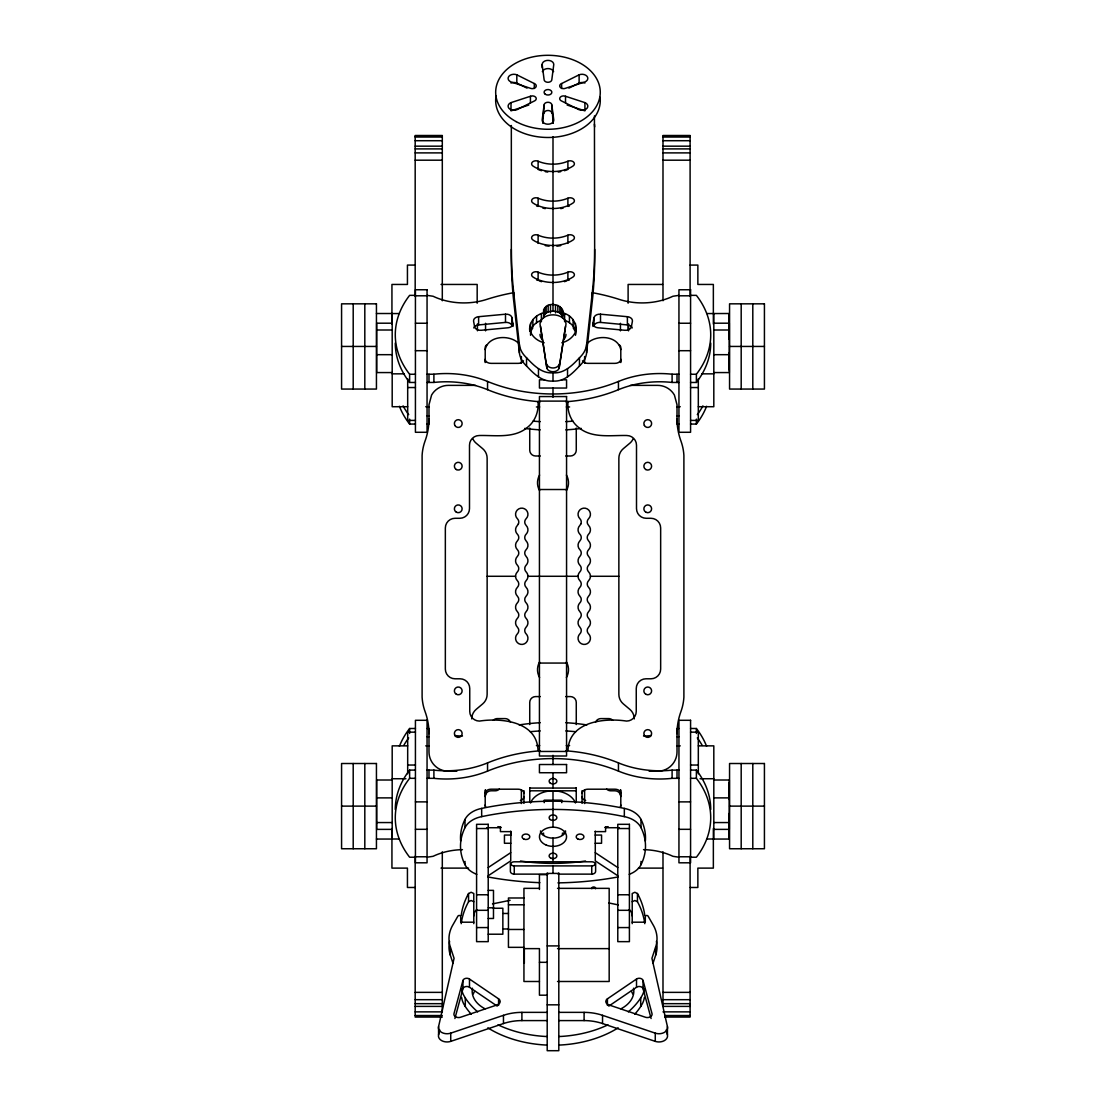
<?xml version="1.0" encoding="UTF-8"?>
<svg xmlns="http://www.w3.org/2000/svg" width="1106" height="1106" viewBox="0 0 1106 1106"><rect width="100%" height="100%" fill="white"/><g stroke="black" fill="none" stroke-linecap="round" stroke-linejoin="round"><path stroke-width="1.5" d="M568 750.407C568.83 721.278 604.816 717.739 626.577 721.084A9.691 9.691 0 0 0 636.254 711.393L636.254 688.485A9.691 9.691 0 0 1 645.945 678.794L650.964 678.794A9.691 9.691 0 0 0 660.655 669.116L660.655 527.963A9.691 9.691 0 0 0 650.964 518.285L646.194 518.285A9.691 9.691 0 0 1 636.503 508.594L636.503 445.206A9.691 9.691 0 0 0 626.826 435.515C610.65 435.114 591.351 438.778 577.996 426.93C570.516 420.778 567.074 410.92 568 401.409M511.331 125.49L511.331 257.587A790.458 558.931 0 0 0 513.723 300.97L519.391 352.8A35.088 24.816 0 0 0 526.539 365.975C533.562 373.496 541.802 381.929 553 381.058C564.198 381.929 572.438 373.496 579.461 365.975A35.088 24.816 0 0 0 586.609 352.8L586.609 344.574L592.277 292.758A790.458 558.931 0 0 0 594.669 249.362M586.609 352.8L592.277 300.97A790.458 558.931 0 0 0 594.669 257.587L594.434 115.923M544.097 105.029L542.161 120.084A5.807 4.106 0 0 0 547.968 124.204A5.807 4.106 0 0 0 553.774 120.084L551.839 105.029A3.871 2.737 0 0 0 547.968 102.277A3.871 2.737 0 0 0 544.097 105.029L542.797 123.291M559.166 367.856L565.539 326.394A12.982 9.18 0 0 0 564.24 319.427L562.18 317.519A12.982 9.18 0 0 0 546.516 316.067A12.982 9.18 0 0 0 540.461 326.394L546.834 367.856A6.207 4.396 0 0 0 553 371.727A6.207 4.396 0 0 0 559.166 367.856L565.539 326.394M565.111 833.482L565.539 830.924L562.18 835.044M529.76 331.026C528.516 322.316 535.498 314.795 543.599 312.846C543.184 298.731 568.65 303.818 562.401 317.781M575.452 335.284C578.369 325.468 572.797 314.947 562.401 312.846M592.968 323.173L593.991 317.74A5.807 4.106 0 0 1 600.503 314.201L627.392 316.703A5.807 4.106 0 0 1 632.397 321.321L631.388 326.74A5.807 4.106 0 0 1 624.862 330.279L597.973 327.777A5.807 4.106 0 0 1 592.968 323.173L592.968 326.464M543.309 834.643L543.599 833.081M485.202 349.62C488.133 335.284 510.004 334.316 518.963 343.607M547.194 1020.589L521.908 1020.589A42.747 30.235 0 0 0 503.465 1023.548L450.736 1041.368A8.585 6.069 0 0 1 441.819 1040.718A8.585 6.069 0 0 1 438.57 1034.815L438.57 1026.603L454.068 958.308L450.308 946.888A50.945 36.028 0 0 1 453.018 924.671L457.939 916.072A1.438 1.009 0 0 1 460.704 916.459L460.704 922.197L473.783 922.197M438.57 1034.815L439.704 1029.824M462.944 980.524L453.999 1013.621A4.687 3.318 0 0 0 455.741 1016.87A4.687 3.318 0 0 0 460.621 1017.23L497.202 1004.884A5.267 3.719 0 0 0 498.585 998.842L469.483 979.045A3.899 2.765 0 0 0 465.585 978.409A3.899 2.765 0 0 0 462.944 980.524L462.944 988.736L454.898 1018.529M632.217 922.197L645.296 922.197L645.296 916.459A1.438 1.009 0 0 1 648.061 916.072L652.982 924.671A50.945 36.028 0 0 1 655.692 946.888L651.932 958.308L667.43 1026.603L667.43 1034.815A8.585 6.069 0 0 1 664.181 1040.718A8.585 6.069 0 0 1 655.264 1041.368L602.535 1023.548A42.747 30.235 0 0 0 584.092 1020.589L558.807 1020.589M653.01 963.257L655.692 955.1A50.945 36.028 0 0 0 656.397 941.344M532.871 327.735L530.548 331.703L530.548 323.491M575.452 331.994C572.991 337.537 567.613 341.353 561.82 342.791M511.331 249.362A790.458 558.931 0 0 0 513.723 292.758L519.391 344.574A35.088 24.816 0 0 0 526.539 357.75C533.562 365.284 541.802 373.704 553 372.833C564.198 373.704 572.438 365.284 579.461 357.75A35.088 24.816 0 0 0 586.609 344.574M461.202 915.464A114.844 81.208 0 0 1 468.557 893.524L471.17 892.265L473.783 893.524L473.783 923.662M461.202 923.69A114.844 81.208 0 0 1 468.557 901.749L471.17 900.491L473.783 901.749M632.217 901.749L634.83 900.491L637.443 901.749A114.844 81.208 0 0 1 644.798 923.69M587.037 343.607C595.996 334.316 617.867 335.284 620.798 349.62M607.415 998.842L636.517 979.045A3.899 2.765 0 0 1 640.415 978.409A3.899 2.765 0 0 1 643.056 980.524L652.001 1013.621A4.687 3.318 0 0 1 650.259 1016.87A4.687 3.318 0 0 1 645.379 1017.23L608.798 1004.884A5.267 3.719 0 0 1 607.415 998.842L607.415 1005.409M608.798 1006.114L636.517 987.271A3.899 2.765 0 0 1 640.415 986.635A3.899 2.765 0 0 1 643.056 988.736L651.102 1018.529M488.216 867.533L510.723 852.671M488.216 875.745L510.723 860.883L510.723 843.27M561.627 83.544L579.115 74.821A5.807 4.106 0 0 1 587.051 76.328A5.807 4.106 0 0 1 584.922 81.941L565.512 88.286A3.871 2.737 0 0 1 560.217 87.277A3.871 2.737 0 0 1 561.627 83.544L561.627 88.466M568.913 88.121L579.115 83.047A5.807 4.106 0 0 1 584.922 83.047M438.57 1026.603A8.585 6.069 0 0 0 441.819 1032.506A8.585 6.069 0 0 0 450.736 1033.156L503.465 1015.322A42.747 30.235 0 0 1 521.908 1012.363L547.194 1012.363M511 102.623L530.424 96.277A3.871 2.737 0 0 1 535.719 97.287A3.871 2.737 0 0 1 534.309 101.019L516.82 109.743A5.807 4.106 0 0 1 508.884 108.236A5.807 4.106 0 0 1 511 102.623L511 110.849L528.806 105.029M604.927 827.44L608.134 826.624M492.502 903.906L510.101 900.298M460.635 841.099A78.609 55.577 0 0 1 464.99 819.435A24.761 17.516 0 0 1 481.663 808.403L487.94 807.159A255.693 180.803 0 0 1 618.06 807.159L624.337 808.403A24.761 17.516 0 0 1 641.01 819.435A78.609 55.577 0 0 1 645.365 841.099M476.769 874.334A24.761 17.516 0 0 1 464.99 864.685A78.609 55.577 0 0 1 464.99 827.661A24.761 17.516 0 0 1 481.663 816.629L487.94 815.385A255.693 180.803 0 0 1 618.06 815.385L624.337 816.629A24.761 17.516 0 0 1 641.01 827.661A78.609 55.577 0 0 1 641.01 864.685A24.761 17.516 0 0 1 629.231 874.334M513.032 323.173A5.807 4.106 0 0 1 508.027 327.777L481.138 330.279A5.807 4.106 0 0 1 474.612 326.74L473.603 321.321A5.807 4.106 0 0 1 478.608 316.703L505.497 314.201A5.807 4.106 0 0 1 512.009 317.74L513.032 326.464M473.755 327.929A5.807 4.106 0 0 1 478.608 324.929L505.497 322.413A5.807 4.106 0 0 1 512.009 325.952L512.009 317.74M558.807 1036.502L560.963 1036.446A96.208 65.116 0 0 0 607.982 1024.833M558.807 1045.059L560.963 1044.99A96.208 65.116 0 0 0 618.171 1027.833M427.054 374.257L433.898 374.215A81.899 57.913 0 0 1 487.552 381.459A129.775 91.77 0 0 0 618.448 381.459A81.899 57.913 0 0 1 672.102 374.215L678.946 374.257M427.054 382.469L433.898 382.441A81.899 57.913 0 0 1 487.552 389.685A129.775 91.77 0 0 0 540.157 401.755M565.843 750.822A129.775 91.77 0 0 1 618.448 762.891A81.899 57.913 0 0 0 672.102 770.135L678.946 770.094M427.054 778.32L433.898 778.348A81.899 57.913 0 0 0 487.552 771.103A129.775 91.77 0 0 1 618.448 771.103A81.899 57.913 0 0 0 672.102 778.348L678.946 778.32M415.179 136.259L442.303 136.259M662.992 136.259L690.103 136.259M415.179 137.033L442.303 137.033M662.992 137.033L690.103 137.033M415.179 140.711L442.303 140.711M662.992 140.711L690.103 140.711M415.179 146.172L442.303 146.172M662.992 146.172L690.103 146.172M415.179 148.895L442.303 148.895M662.992 148.895L690.103 148.895M415.179 152.891L442.303 152.891M662.992 152.891L690.103 152.891M415.179 160.19L442.303 160.19M662.992 160.19L690.103 160.19M415.179 265.081L407.437 265.081L407.437 284.449L391.939 284.449L391.939 324.058M690.103 265.081L697.858 265.081L697.858 284.449L713.356 284.449L713.356 324.058M441.018 284.449L477.17 284.449L477.17 303.21M662.549 284.449L628.111 284.449L628.111 303.21M415.427 295.357L409.621 295.357A115.729 81.83 0 0 0 409.621 374.257L409.621 382.469L415.427 382.469M427.054 295.357L433.082 296.256A55.01 38.89 0 0 0 486.751 299.394A159.264 112.618 0 0 1 513.557 292.703M678.946 295.357L672.918 296.256A55.01 38.89 0 0 1 619.249 299.394A159.264 112.618 0 0 0 592.443 292.703M690.573 295.357L696.379 295.357A115.729 81.83 0 0 1 696.379 374.257L696.379 382.469L690.573 382.469M415.427 295.8L427.054 295.8M678.946 295.8L690.573 295.8M376.441 313.51L391.939 313.51M399.072 313.565L392.188 313.565L392.188 406.718L407.685 406.718M706.928 313.565L728.854 313.51L728.854 339.03M392.188 323.201L376.69 323.201L376.69 372.57L392.188 372.57M415.427 323.242L427.054 323.242M678.946 323.242L690.573 323.242M713.812 323.201L729.31 323.201L729.31 372.57L713.812 372.57M376.69 330.003L392.188 330.003M713.812 330.003L729.31 330.003M341.574 346.441L376.441 346.441M729.559 346.441L764.426 346.441M415.427 350.699L427.054 350.699M678.946 350.699L690.573 350.699M376.69 354.68L392.188 354.68M713.812 354.68L729.31 354.68M392.188 373.842L404.243 373.842M701.757 373.842L713.812 373.842M409.621 374.257L415.427 374.257M690.573 374.257L696.379 374.257M544.525 379.828L539.438 379.828L539.438 388.04L566.562 388.04L566.562 379.828L561.475 379.828M565.843 401.755A129.775 91.77 0 0 0 618.448 389.685A81.899 57.913 0 0 1 672.102 382.441L678.946 382.469M475.552 385.372L448.359 385.372A19.369 19.369 0 0 0 431.589 395.049L428.99 404.741L428.99 424.068L427.054 424.068M630.448 385.372L657.641 385.372A19.369 19.369 0 0 1 674.411 395.049L677.01 404.741L677.01 424.068L678.946 424.068M407.685 387.542L415.427 387.542M690.573 387.542L698.315 387.542M539.438 401.105L566.562 401.105M425.755 406.718L429.211 406.718M676.789 406.718L680.245 406.718M698.315 406.718L713.812 406.718L713.812 313.565M536.396 406.967L539.714 406.967M566.286 406.967L569.604 406.967M427.054 415.842L428.99 415.842M677.01 415.842L678.946 415.842M415.427 420.418L407.685 420.418L407.685 378.777M690.573 420.418L698.315 420.418L698.315 378.777M399.418 406.303A115.729 81.83 0 0 0 409.621 424.068L415.427 424.068M690.573 424.068L696.379 424.068A115.729 81.83 0 0 0 706.582 406.303M540.322 455.99L535.581 455.99A5.834 5.834 0 0 1 529.733 450.17L529.733 428.022M565.678 455.99L570.42 455.99A5.834 5.834 0 0 0 576.267 450.17L576.267 428.022M539.438 489.516L566.562 489.516M487.138 576.281L515.562 576.281M527.963 576.281L578.037 576.281M590.438 576.281L618.862 576.281M539.438 663.061L566.562 663.061M540.322 696.586L535.581 696.586A5.834 5.834 0 0 0 529.733 702.393L529.733 724.554M565.678 696.586L570.42 696.586A5.834 5.834 0 0 1 576.267 702.393L576.267 724.554M399.418 746.26A115.729 81.83 0 0 1 409.621 728.495L415.427 728.495M427.054 728.495L428.99 728.495L428.99 751.859A19.369 19.369 0 0 0 448.359 771.228L456.861 771.228M678.946 728.495L677.01 728.495L677.01 751.859A19.369 19.369 0 0 1 657.641 771.228L649.139 771.228M690.573 728.495L696.379 728.495A115.729 81.83 0 0 1 706.582 746.26M415.427 732.158L407.685 732.158L407.685 773.799M690.573 732.158L698.315 732.158L698.315 773.799M427.054 736.72L428.99 736.72M677.01 736.72L678.946 736.72M536.396 745.596L539.714 745.596M566.286 745.596L569.604 745.596M407.685 745.859L392.188 745.859L392.188 838.998L399.072 838.998M425.755 745.859L429.211 745.859M676.789 745.859L680.245 745.859M698.315 745.859L713.812 745.859L713.812 838.998L706.928 838.998M539.438 751.458L566.562 751.458M407.685 765.034L415.427 765.034M690.573 765.034L698.315 765.034M395.284 809.551A115.729 81.83 0 0 1 409.621 770.094L415.427 770.094M427.054 770.094L433.898 770.135A81.899 57.913 0 0 0 487.552 762.891A129.775 91.77 0 0 1 540.157 750.822M690.573 770.094L696.379 770.094A115.729 81.83 0 0 1 710.716 809.551M415.427 857.219L409.621 857.219A115.729 81.83 0 0 1 409.621 778.32L415.427 778.32M690.573 778.32L696.379 778.32A115.729 81.83 0 0 1 696.379 857.219L690.573 857.219M392.188 778.735L405.957 778.735M700.043 778.735L713.812 778.735M392.188 780.007L376.69 780.007L376.69 829.376L392.188 829.376M713.812 780.007L729.31 780.007L729.31 829.376L713.812 829.376M529.76 788.066L576.24 788.066M529.76 790.804L576.24 790.804M376.69 797.882L392.188 797.882M713.812 797.882L729.31 797.882M415.427 801.878L427.054 801.878M678.946 801.878L690.573 801.878M341.574 806.122L376.441 806.122M729.559 806.122L764.426 806.122M376.69 822.56L392.188 822.56M713.812 822.56L729.31 822.56M486.806 827.717L500.424 827.717M605.576 827.717L619.194 827.717M476.589 828.532L488.216 828.532M617.784 828.532L629.411 828.532M415.427 829.32L427.054 829.32M678.946 829.32L690.573 829.32M595.152 831.629L605.576 831.629L605.576 826.694M510.848 835.058L504.447 835.058L504.447 843.27L510.848 843.27L510.848 831.629L500.424 831.629L500.424 826.694M595.152 835.058L601.553 835.058L601.553 843.27L595.152 843.27M376.441 839.053L391.939 839.053M713.356 839.053L728.854 839.053L728.854 813.546M415.427 856.777L427.054 856.777M678.946 856.777L690.573 856.777M427.054 857.219L433.082 856.307A55.01 38.89 0 0 1 462.46 849.657M678.946 857.219L672.918 856.307A55.01 38.89 0 0 0 643.54 849.657M510.378 863.164A3.871 2.737 0 0 0 514.262 865.901L591.738 865.901A3.871 2.737 0 0 0 595.622 863.164M441.018 868.113L468.571 868.113M638.452 868.113L662.549 868.113M547.194 873.422L558.807 873.422M558.06 874.127L591.738 874.127A3.871 2.737 0 0 0 595.622 871.39L595.622 864.533A3.871 2.737 0 0 0 591.738 861.795L514.262 861.795A3.871 2.737 0 0 0 510.378 864.533L510.378 871.39A3.871 2.737 0 0 0 514.262 874.127L547.94 874.127M547.194 874.652L539.438 874.652L539.438 889.445M415.179 887.482L407.437 887.482L407.437 868.113L391.939 868.113L391.939 828.505M690.103 887.482L697.858 887.482L697.858 868.113L713.356 868.113L713.356 828.505M539.438 888.353L523.94 888.353L523.94 981.492L539.438 981.492M557.521 888.353L609.171 888.353L609.171 981.492L557.521 981.492M488.216 890.371L493.483 890.371L493.483 918.478L488.216 918.478M476.589 894.768L488.216 894.768M617.784 894.768L629.411 894.768M523.94 897.989L508.442 897.989L508.442 947.344L523.94 947.344M508.442 904.791L523.94 904.791M488.216 907.805L493.483 907.805M493.483 908.247L502.857 908.247L502.857 934.211L488.216 934.211M476.589 910.307L488.216 910.307M617.784 910.307L629.411 910.307M503.465 913.473L508.442 913.473M476.589 927.575L488.216 927.575M617.784 927.575L629.411 927.575M503.465 928.971L508.442 928.971M508.442 929.469L523.94 929.469M547.194 945.907L558.807 945.907M523.94 948.63L539.438 948.63L539.438 995.193L547.194 995.193M557.521 948.63L609.171 948.63M539.438 962.317L547.194 962.317M415.179 992.372L442.303 992.372M662.992 992.372L690.103 992.372M415.179 999.686L442.303 999.686M662.992 999.686L690.103 999.686M415.179 1003.667L442.303 1003.667M662.992 1003.667L690.103 1003.667M547.194 1004.829L558.807 1004.829M415.179 1006.391L442.303 1006.391M690.103 1006.391L662.992 1006.391L662.992 851.827M415.179 1011.866L442.303 1011.866L442.303 851.827M662.992 1011.866L690.103 1011.866M558.807 1012.363L584.092 1012.363A42.747 30.235 0 0 1 602.535 1015.322L655.264 1033.156A8.585 6.069 0 0 0 664.181 1032.506A8.585 6.069 0 0 0 667.43 1026.603M415.179 1015.543L442.303 1015.543M664.678 1015.543L690.103 1015.543M442.303 1017.064L415.179 1017.064L415.179 856.182M664.678 1017.064L690.103 1017.064L690.103 856.182M547.194 1036.502L545.037 1036.446A96.208 65.116 0 0 1 498.018 1024.833M547.194 1045.059L545.037 1044.99A96.208 65.116 0 0 1 487.829 1027.833M593.991 317.74L593.991 325.952A5.807 4.106 0 0 1 600.503 322.413L627.392 324.929A5.807 4.106 0 0 1 632.245 327.929M608.701 902.925L618.295 904.902M497.866 826.624L501.073 827.44M544.18 342.791C537.115 341.063 530.12 335.491 529.76 327.735M565.512 96.277L584.922 102.623A5.807 4.106 0 0 1 587.051 108.236A5.807 4.106 0 0 1 579.115 109.743L561.627 101.019A3.871 2.737 0 0 1 560.217 97.287A3.871 2.737 0 0 1 565.512 96.277L565.512 102.858M567.129 105.029L584.922 110.849L584.922 102.623M516.82 74.821L534.309 83.544A3.871 2.737 0 0 1 535.719 87.277A3.871 2.737 0 0 1 530.424 88.286L511 81.941A5.807 4.106 0 0 1 508.884 76.328A5.807 4.106 0 0 1 516.82 74.821L516.82 83.047L527.023 88.121M595.277 852.671L617.784 867.533M617.784 875.745L595.277 860.883L595.277 831.145M462.944 988.736A3.899 2.765 0 0 1 465.585 986.635A3.899 2.765 0 0 1 469.483 987.271L497.202 1006.114M644.798 915.464A114.844 81.208 0 0 0 637.443 893.524L634.83 892.265L632.217 893.524L632.217 923.662M543.82 835.044L541.76 833.15A12.982 9.18 0 0 1 540.461 830.924M573.129 327.735L575.452 331.703L575.452 323.491M449.603 941.344A50.945 36.028 0 0 0 450.308 955.1L452.99 963.257M666.296 1029.824L667.43 1034.815M562.401 833.081L562.691 834.643M540.461 326.394L546.834 367.856M551.839 105.029L553.138 123.291M542.161 64.48L544.097 79.549A3.871 2.737 0 0 0 547.968 82.286A3.871 2.737 0 0 0 551.839 79.549L553.774 64.48A5.807 4.106 0 0 0 547.968 60.374A5.807 4.106 0 0 0 542.161 64.48L542.161 67.77M594.434 124.135L594.669 126.831M538 750.407C537.17 721.278 501.184 717.739 479.423 721.084A9.691 9.691 0 0 1 469.746 711.393L469.746 688.485A9.691 9.691 0 0 0 460.055 678.794L455.036 678.794A9.691 9.691 0 0 1 445.345 669.116L445.345 527.963A9.691 9.691 0 0 1 455.036 518.285L459.806 518.285A9.691 9.691 0 0 0 469.497 508.594L469.497 445.206A9.691 9.691 0 0 1 479.175 435.515C495.35 435.114 514.649 438.778 528.004 426.93C535.484 420.778 538.926 410.92 538 401.409M752.799 303.832L752.799 389.063M752.799 763.513L752.799 848.744M741.186 303.832L741.186 389.063M741.186 763.513L741.186 848.744M728.854 353.16L728.854 369.694M728.854 782.882L728.854 799.417M696.379 419.133L696.379 424.068M696.379 728.495L696.379 733.43M696.379 770.094L696.379 778.32M690.103 296.394L690.103 135.499L662.992 135.499L662.992 300.749M677.01 374.257L677.01 382.469M677.01 770.094L677.01 778.32M672.102 374.215L672.102 382.441M672.102 770.135L672.102 778.348M655.692 946.888L655.692 955.1M655.264 1033.156L655.264 1041.368M643.056 980.524L643.056 988.736M641.01 819.435L641.01 827.661M641.01 861.394L641.01 864.685M637.443 893.524L637.443 901.749M636.517 979.045L636.517 987.271M628.581 323.906L628.581 330.791M628.111 325.371L628.111 330.487M627.392 316.703L627.392 324.929M624.337 808.403L624.337 816.629M620.798 362.547L620.798 347.616A5.807 4.106 0 0 0 619.097 344.713M620.798 790.016L620.798 806.979M620.438 323.298L620.438 330.86M620.438 790.016L620.438 795.131M618.448 381.459L618.448 389.685M618.448 762.891L618.448 771.103M602.535 1015.322L602.535 1023.548M600.503 314.201L600.503 322.413M592.277 292.758L592.277 300.97M591.738 865.901L591.738 874.127M584.618 356.491L584.618 363.349M584.618 789.808L584.618 803.537M584.092 1012.363L584.092 1020.589M582.06 790.652L582.06 803.315M579.461 357.75L579.461 365.975M579.115 74.821L579.115 83.047M576.24 327.735L576.24 331.026M576.24 787.679L576.24 802.306M573.129 319.523L573.129 326.09M569.438 316.122L569.438 322.689M567.89 161.227A4.286 3.028 0 0 1 573.572 162.043A4.286 3.028 0 0 1 572.908 166.107L570.751 167.421A30.042 21.249 0 0 1 535.249 167.421L533.092 166.107A4.286 3.028 0 0 1 532.428 162.043A4.286 3.028 0 0 1 538.11 161.227A28.77 20.337 0 0 0 567.89 161.227L567.89 169.439A28.77 20.337 0 0 1 564.419 170.711M567.89 198.209A4.286 3.028 0 0 1 573.572 199.025A4.286 3.028 0 0 1 572.908 203.089L570.751 204.403A30.042 21.249 0 0 1 535.249 204.403L533.092 203.089A4.286 3.028 0 0 1 532.428 199.025A4.286 3.028 0 0 1 538.11 198.209A28.77 20.337 0 0 0 567.89 198.209L567.89 206.435A4.286 3.028 0 0 1 569.369 206.034M567.89 235.191A4.286 3.028 0 0 1 573.572 236.007A4.286 3.028 0 0 1 572.908 240.085L570.751 241.385A30.042 21.249 0 0 1 535.249 241.385L533.092 240.085A4.286 3.028 0 0 1 532.428 236.007A4.286 3.028 0 0 1 538.11 235.191A28.77 20.337 0 0 0 567.89 235.191L567.89 243.417M567.89 272.173A4.286 3.028 0 0 1 573.572 272.988A4.286 3.028 0 0 1 572.908 277.067L570.751 278.366A30.042 21.249 0 0 1 535.249 278.366L533.092 277.067A4.286 3.028 0 0 1 532.428 272.988A4.286 3.028 0 0 1 538.11 272.173A28.77 20.337 0 0 0 567.89 272.173L567.89 280.399A4.286 3.028 0 0 1 569.369 279.998M567.53 368.74L567.53 376.966M564.627 313.51L564.627 321.722M562.36 309.528L562.36 316.109A9.691 6.843 0 0 0 553 311.076A9.691 6.843 0 0 0 543.64 316.164M561.779 802.652L561.779 800.177L544.221 800.177L544.221 802.652M561.392 307.883L561.392 314.45M559.843 306.459L559.843 313.039M558.807 873.035L558.807 1050.7L547.194 1050.7L547.194 873.035M557.839 305.367L557.839 311.947M555.502 304.689L555.502 312.901M553 117.955L553 123.098M553 136.785L553 207.721M553 208.509L553 311.035M553 372.833L553 381.058M553 388.04L553 397.275M553 755.301L553 764.523M553 772.735L553 788.066M530.548 802.984A23.24 16.438 0 0 1 553 790.804L553 800.191M553 801.214L553 827.191M565.525 832.224A13.562 9.595 0 0 1 553 838.141L553 863.371M553 865.901L553 872.482M550.498 304.689L550.498 312.901M548.161 305.367L548.161 311.947M546.157 306.459L546.157 313.039M544.608 307.883L544.608 314.45M543.64 309.528L543.599 317.781M541.373 313.51L541.373 321.722M538.47 368.74L538.47 376.966M538.11 161.227L538.11 169.439A28.77 20.337 0 0 0 541.581 170.711M538.11 198.209L538.11 206.435A4.286 3.028 0 0 0 536.631 206.034M538.11 235.191L538.11 243.417M538.11 272.173L538.11 280.399A4.286 3.028 0 0 0 536.631 279.998M536.562 316.122L536.562 322.689M534.309 83.544L534.309 88.466M532.871 319.523L532.871 326.09M530.424 96.277L530.424 102.858M530.548 331.994L530.548 335.284M529.76 787.679L529.76 802.306M526.539 357.75L526.539 365.975M524.327 947.953L524.327 963.243M523.94 790.652L523.94 803.315M521.908 1012.363L521.908 1020.589M521.382 356.491L521.382 363.349M521.382 789.808L521.382 803.537M519.391 344.574L519.391 352.8M514.262 865.901L514.262 874.127M513.723 292.758L513.723 300.97M510.723 831.145L510.723 835.058M505.497 314.201L505.497 322.413M503.465 1015.322L503.465 1023.548M498.585 998.842L498.585 1005.409M487.552 381.459L487.552 389.685M487.552 762.891L487.552 771.103M485.562 323.298L485.562 330.86M485.562 790.016L485.562 795.131M485.202 362.547L485.202 347.616A5.807 4.106 0 0 1 486.903 344.713M485.202 790.016L485.202 806.979M481.663 808.403L481.663 816.629M478.608 316.703L478.608 324.929M477.419 323.906L477.419 330.791M469.483 979.045L469.483 987.271M468.557 893.524L468.557 901.749M464.99 819.435L464.99 827.661M464.99 861.394L464.99 864.685M450.736 1033.156L450.736 1041.368M450.308 946.888L450.308 955.1M442.303 300.749L442.303 135.499L415.179 135.499L415.179 296.394M433.898 374.215L433.898 382.441M433.898 770.135L433.898 778.348M428.99 374.257L428.99 382.469M428.99 770.094L428.99 778.32M409.621 419.133L409.621 424.068M409.621 728.495L409.621 733.43M409.621 770.094L409.621 778.32M364.814 303.832L364.814 389.063M364.814 763.513L364.814 848.744M353.201 303.832L353.201 389.063M353.201 763.513L353.201 848.744M620.798 796.597A5.807 5.807 0 0 0 614.991 790.79L610.761 790.79A5.807 5.807 0 0 1 606.655 789.09M677.01 733.679A64.452 64.452 0 0 1 680.923 711.587A50.641 50.641 0 0 0 683.895 697.181L683.895 455.395A50.641 50.641 0 0 0 680.923 440.976A64.452 64.452 0 0 1 677.01 418.884M620.798 359.989A5.807 5.807 0 0 1 620.355 362.215M485.202 796.597A5.807 5.807 0 0 1 491.009 790.79L495.239 790.79A5.807 5.807 0 0 0 499.345 789.09M428.99 733.679A64.452 64.452 0 0 0 425.077 711.587A50.641 50.641 0 0 1 422.105 697.181L422.105 455.395A50.641 50.641 0 0 1 425.077 440.976A64.452 64.452 0 0 0 428.99 418.884M485.645 362.215A5.807 5.807 0 0 1 485.202 359.989M566.424 475.082A15.498 15.498 0 0 1 566.424 490.58M539.576 490.58A15.498 15.498 0 0 1 539.576 475.082M472.898 438.93A12.484 12.484 0 0 0 476.174 443.202L482.686 448.677A12.484 12.484 0 0 1 487.138 458.23L487.138 694.333A12.484 12.484 0 0 1 482.686 703.886L476.174 709.361A12.484 12.484 0 0 0 471.723 718.914M633.102 438.93A12.484 12.484 0 0 1 629.826 443.202L623.314 448.677A12.484 12.484 0 0 0 618.862 458.23L618.862 694.333A12.484 12.484 0 0 0 623.314 703.886L629.826 709.361A12.484 12.484 0 0 1 634.277 718.914M566.424 661.982A15.498 15.498 0 0 1 566.424 677.48M539.576 677.48A15.498 15.498 0 0 1 539.576 661.982M493.235 720.296A5.807 5.807 0 0 1 497.341 718.596L505.096 718.596A5.807 5.807 0 0 1 510.46 722.177M612.765 720.296A5.807 5.807 0 0 0 608.659 718.596L600.904 718.596A5.807 5.807 0 0 0 595.54 722.177M565.982 334.371A12.982 9.18 0 0 1 564.24 338.961M541.76 338.961A12.982 9.18 0 0 1 540.018 334.371M559.166 364.123A6.207 4.396 0 0 1 553 367.994A6.207 4.396 0 0 1 546.834 364.123M600.074 97.273A52.3 36.982 0 0 1 546.82 137.476A52.3 36.982 0 0 1 496.11 95.669M542.355 71.627A5.807 4.106 0 0 1 547.968 68.586A5.807 4.106 0 0 1 553.581 71.627M544.097 113.241A3.871 2.737 0 0 1 547.968 110.503A3.871 2.737 0 0 1 551.839 113.241M511 83.047A5.807 4.106 0 0 1 516.82 83.047M560.728 171.637A28.77 20.337 0 0 1 558.184 172.052M547.816 172.052A28.77 20.337 0 0 1 545.272 171.637M563.203 208.039A28.77 20.337 0 0 1 560.728 208.619M545.272 208.619A28.77 20.337 0 0 1 542.797 208.039M560.728 245.601A28.77 20.337 0 0 1 556.899 246.168M549.101 246.168A28.77 20.337 0 0 1 545.272 245.601M566.756 280.855A28.77 20.337 0 0 1 564.419 281.671M541.581 281.671A28.77 20.337 0 0 1 539.244 280.855M633.544 988.225A32.931 22.286 0 0 1 620.95 1008.824M640.789 997.847A96.208 65.116 0 0 1 628.305 1011.866M644.356 988.888A37.452 25.355 0 0 1 640.706 997.819L640.706 1006.377A37.452 25.355 0 0 0 644.356 997.446M640.789 1006.405A96.208 65.116 0 0 1 634.72 1014.216M631.319 991.17A32.931 22.286 0 0 1 632.701 993.935M485.05 1008.824A32.931 22.286 0 0 1 472.456 988.225M477.695 1011.866A96.208 65.116 0 0 1 465.211 997.847M461.644 988.888A37.452 25.355 0 0 0 465.294 997.819L465.294 1006.377A37.452 25.355 0 0 1 461.644 997.446M471.28 1014.216A96.208 65.116 0 0 1 465.211 1006.405M473.299 993.935A32.931 22.286 0 0 1 474.681 991.17M591.807 888.712A1.935 1.369 0 0 1 593.687 886.984A1.935 1.369 0 0 1 595.553 888.712M473.783 915.975A15.18 10.742 0.1 0 1 476.686 909.505M629.314 909.505A15.18 10.742 -0.1 0 1 632.217 915.975M553 838.141A13.562 9.595 0 0 1 540.475 832.224M618.06 876.961A255.693 180.803 0 0 1 557.936 882.865M539.852 882.671A255.693 180.803 0 0 1 487.94 876.961M572.88 421.123A159.264 112.618 0 0 1 565.802 421.635M540.198 421.635A159.264 112.618 0 0 1 533.12 421.123M702.932 405.902A115.729 81.83 0 0 1 697.305 414.639M581.314 428.423A159.264 112.618 0 0 1 565.802 429.861M540.198 429.861A159.264 112.618 0 0 1 524.686 428.423M408.695 414.639A115.729 81.83 0 0 1 403.068 405.902M582.503 360.833A5.807 4.106 0 0 0 587.867 363.362L614.991 363.362A5.807 4.106 0 0 0 620.798 359.256M710.716 343.026A115.729 81.83 0 0 1 696.379 382.469M523.497 360.833A5.807 4.106 0 0 1 518.133 363.362L491.009 363.362A5.807 4.106 0 0 1 485.202 359.256M409.621 382.469A115.729 81.83 0 0 1 395.284 343.026M530.548 330.113A23.24 16.438 0 0 1 541.373 320.132M564.627 320.132A23.24 16.438 0 0 1 575.452 330.113M530.299 731.716A159.264 112.618 0 0 1 540.198 730.928M565.802 730.928A159.264 112.618 0 0 1 575.701 731.716M403.787 745.389A115.729 81.83 0 0 1 408.695 737.923M519.101 724.928A159.264 112.618 0 0 1 540.198 722.702M565.802 722.702A159.264 112.618 0 0 1 586.899 724.928M462.46 736.057A55.01 38.89 0 0 1 454.69 735.531M697.305 737.923A115.729 81.83 0 0 1 702.213 745.389M651.31 735.531A55.01 38.89 0 0 1 643.54 736.057M585.503 861.007A159.264 112.618 0 0 1 520.497 861.007M523.94 793.306A5.807 4.106 0 0 0 518.133 789.2L491.009 789.2A5.807 4.106 0 0 0 485.202 793.306M485.645 806.523A5.807 4.106 0 0 1 485.202 804.947M523.94 796.735A5.807 4.106 0 0 1 520.345 800.537M582.06 793.306A5.807 4.106 0 0 1 587.867 789.2L614.991 789.2A5.807 4.106 0 0 1 620.798 793.306M620.798 804.947A5.807 4.106 0 0 1 620.355 806.523M585.655 800.537A5.807 4.106 0 0 1 582.06 796.735M553 790.804A23.24 16.438 0 0 1 575.452 802.984M518.41 523.871L517.373 525.433A6.194 6.194 0 0 0 517.373 534.198A4.742 4.742 0 0 1 518.41 539.369L517.373 540.931A6.194 6.194 0 0 0 517.373 549.696A4.742 4.742 0 0 1 518.41 554.866L517.373 556.429A6.194 6.194 0 0 0 517.373 565.194A4.742 4.742 0 0 1 517.373 571.899A6.194 6.194 0 0 0 517.373 580.664A4.742 4.742 0 0 1 517.373 587.369A6.194 6.194 0 0 0 517.373 596.148L518.41 597.71A4.742 4.742 0 0 1 517.373 602.867A6.194 6.194 0 0 0 517.373 611.632L518.41 613.194A4.742 4.742 0 0 1 517.373 618.365A6.194 6.194 0 0 0 517.373 627.13L518.41 628.692A4.742 4.742 0 0 1 517.373 633.862A6.194 6.194 0 0 0 517.373 642.627A6.194 6.194 0 0 0 526.138 642.627A6.194 6.194 0 0 0 526.138 633.862A4.742 4.742 0 0 1 525.115 628.692L526.138 627.13A6.194 6.194 0 0 0 526.138 618.365A4.742 4.742 0 0 1 525.115 613.194L526.138 611.632A6.194 6.194 0 0 0 526.138 602.867A4.742 4.742 0 0 1 525.115 597.71L526.138 596.148A6.194 6.194 0 0 0 526.138 587.369A4.742 4.742 0 0 1 526.138 580.664A6.194 6.194 0 0 0 526.138 571.899A4.742 4.742 0 0 1 526.138 565.194A6.194 6.194 0 0 0 526.138 556.429L525.115 554.866A4.742 4.742 0 0 1 526.138 549.696A6.194 6.194 0 0 0 526.138 540.931L525.115 539.369A4.742 4.742 0 0 1 526.138 534.198A6.194 6.194 0 0 0 526.138 525.433L525.115 523.871A4.742 4.742 0 0 1 526.138 518.7A6.194 6.194 0 0 0 526.138 509.935A6.194 6.194 0 0 0 517.373 509.935A6.194 6.194 0 0 0 517.373 518.7A4.742 4.742 0 0 1 518.41 523.871M580.885 523.871L579.862 525.433A6.194 6.194 0 0 0 579.862 534.198A4.742 4.742 0 0 1 580.885 539.369L579.862 540.931A6.194 6.194 0 0 0 579.862 549.696A4.742 4.742 0 0 1 580.885 554.866L579.862 556.429A6.194 6.194 0 0 0 579.862 565.194A4.742 4.742 0 0 1 579.862 571.899A6.194 6.194 0 0 0 579.862 580.664A4.742 4.742 0 0 1 579.862 587.369A6.194 6.194 0 0 0 579.862 596.148L580.885 597.71A4.742 4.742 0 0 1 579.862 602.867A6.194 6.194 0 0 0 579.862 611.632L580.885 613.194A4.742 4.742 0 0 1 579.862 618.365A6.194 6.194 0 0 0 579.862 627.13L580.885 628.692A4.742 4.742 0 0 1 579.862 633.862A6.194 6.194 0 0 0 579.862 642.627A6.194 6.194 0 0 0 588.627 642.627A6.194 6.194 0 0 0 588.627 633.862A4.742 4.742 0 0 1 587.59 628.692L588.627 627.13A6.194 6.194 0 0 0 588.627 618.365A4.742 4.742 0 0 1 587.59 613.194L588.627 611.632A6.194 6.194 0 0 0 588.627 602.867A4.742 4.742 0 0 1 587.59 597.71L588.627 596.148A6.194 6.194 0 0 0 588.627 587.369A4.742 4.742 0 0 1 588.627 580.664A6.194 6.194 0 0 0 588.627 571.899A4.742 4.742 0 0 1 588.627 565.194A6.194 6.194 0 0 0 588.627 556.429L587.59 554.866A4.742 4.742 0 0 1 588.627 549.696A6.194 6.194 0 0 0 588.627 540.931L587.59 539.369A4.742 4.742 0 0 1 588.627 534.198A6.194 6.194 0 0 0 588.627 525.433L587.59 523.871A4.742 4.742 0 0 1 588.627 518.7A6.194 6.194 0 0 0 588.627 509.935A6.194 6.194 0 0 0 579.862 509.935A6.194 6.194 0 0 0 579.862 518.7A4.742 4.742 0 0 1 580.885 523.871M427.054 289.758L415.427 289.758L415.427 432.28L427.054 432.28L427.054 289.758M690.573 289.758L678.946 289.758L678.946 432.28L690.573 432.28L690.573 289.758M376.441 303.832L341.574 303.832L341.574 389.063L376.441 389.063L376.441 303.832M764.426 303.832L729.559 303.832L729.559 389.063L764.426 389.063L764.426 303.832M566.562 396.556L539.438 396.556L539.438 756.006L566.562 756.006L566.562 396.556M427.054 720.296L415.427 720.296L415.427 862.804L427.054 862.804L427.054 720.296M690.573 720.296L678.946 720.296L678.946 862.804L690.573 862.804L690.573 720.296M376.441 763.513L341.574 763.513L341.574 848.744L376.441 848.744L376.441 763.513M764.426 763.513L729.559 763.513L729.559 848.744L764.426 848.744L764.426 763.513M566.562 764.523L539.438 764.523L539.438 772.735L566.562 772.735L566.562 764.523M488.216 824.316L476.589 824.316L476.589 941.648L488.216 941.648L488.216 824.316M629.411 824.316L617.784 824.316L617.784 941.648L629.411 941.648L629.411 824.316M644.383 735.449A3.871 3.871 0 0 0 651.102 735.449A3.871 3.871 0 0 0 647.743 729.642A3.871 3.871 0 0 0 644.383 735.449M645.807 694.25A3.871 3.871 0 0 0 651.614 690.891A3.871 3.871 0 0 0 645.807 687.531A3.871 3.871 0 0 0 645.807 694.25M645.807 512.161A3.871 3.871 0 0 0 651.614 508.801A3.871 3.871 0 0 0 645.807 505.442A3.871 3.871 0 0 0 645.807 512.161M645.807 469.538A3.871 3.871 0 0 0 651.614 466.179A3.871 3.871 0 0 0 645.807 462.833A3.871 3.871 0 0 0 645.807 469.538M644.383 425.506A3.871 3.871 0 0 0 651.102 425.506A3.871 3.871 0 0 0 647.743 419.686A3.871 3.871 0 0 0 644.383 425.506M454.898 735.449A3.871 3.871 0 0 0 461.617 735.449A3.871 3.871 0 0 0 458.257 729.642A3.871 3.871 0 0 0 454.898 735.449M456.322 694.25A3.871 3.871 0 0 0 462.128 690.891A3.871 3.871 0 0 0 456.322 687.531A3.871 3.871 0 0 0 456.322 694.25M456.322 512.161A3.871 3.871 0 0 0 462.128 508.801A3.871 3.871 0 0 0 456.322 505.442A3.871 3.871 0 0 0 456.322 512.161M456.322 469.538A3.871 3.871 0 0 0 462.128 466.179A3.871 3.871 0 0 0 456.322 462.833A3.871 3.871 0 0 0 456.322 469.538M454.898 425.506A3.871 3.871 0 0 0 461.617 425.506A3.871 3.871 0 0 0 458.257 419.686A3.871 3.871 0 0 0 454.898 425.506M516.129 121.619A52.3 36.982 0 0 0 599.825 97.107A52.3 36.982 0 0 0 527.949 58.12A52.3 36.982 0 0 0 516.129 121.619M545.23 94.217A3.871 2.737 0 0 0 551.714 92.987A3.871 2.737 0 0 0 546.958 89.641A3.871 2.737 0 0 0 545.23 94.217M550.263 819.574A3.871 2.737 0 0 0 556.747 818.357A3.871 2.737 0 0 0 551.991 814.998A3.871 2.737 0 0 0 550.263 819.574M546.226 845.081A13.562 9.595 0 0 0 566.562 836.772A13.562 9.595 0 0 0 546.226 828.463A13.562 9.595 0 0 0 546.226 845.081M551.065 858.284A3.871 2.737 0 0 0 556.871 855.906A3.871 2.737 0 0 0 551.065 853.528A3.871 2.737 0 0 0 551.065 858.284M524.009 839.15A3.871 2.737 0 0 0 529.815 836.772A3.871 2.737 0 0 0 524.009 834.408A3.871 2.737 0 0 0 524.009 839.15M578.12 839.15A3.871 2.737 0 0 0 583.927 836.772A3.871 2.737 0 0 0 578.12 834.408A3.871 2.737 0 0 0 578.12 839.15M550.263 783.131A3.871 2.737 0 0 0 556.747 781.901A3.871 2.737 0 0 0 551.991 778.541A3.871 2.737 0 0 0 550.263 783.131"/></g></svg>
